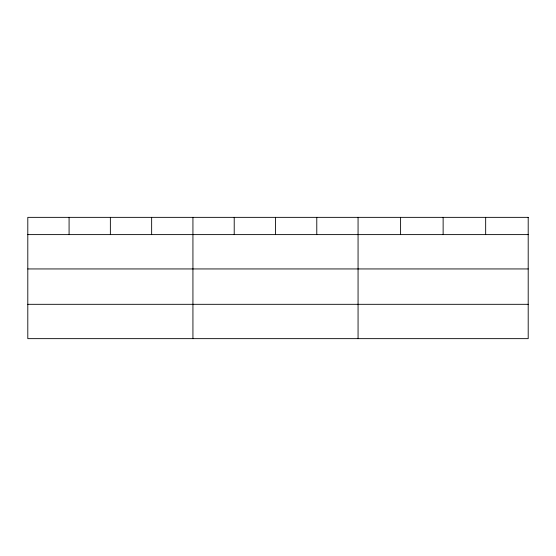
<?xml version="1.0" encoding="UTF-8"?>
<svg xmlns="http://www.w3.org/2000/svg" width="556" height="556" viewBox="0 0 556 556"><rect width="100%" height="100%" fill="white"/><g stroke="black" fill="none" stroke-linecap="round" stroke-linejoin="round"><path stroke-width="0.83" d="M27.8 234.611L528.2 234.611M27.8 268.944L528.2 268.944M27.8 304.313L528.2 304.313M485.666 217.354L485.666 234.611M443.132 217.354L443.132 234.611M400.598 217.354L400.598 234.611M358.064 217.354L358.064 338.646M316.781 217.354L316.781 234.611M275.498 217.354L275.498 234.611M234.215 217.354L234.215 234.611M192.932 217.354L192.932 338.646M151.649 217.354L151.649 234.611M110.366 217.354L110.366 234.611M69.083 217.354L69.083 234.611M528.2 217.354L27.8 217.354L27.8 338.646L528.2 338.646L528.2 217.354"/></g></svg>
